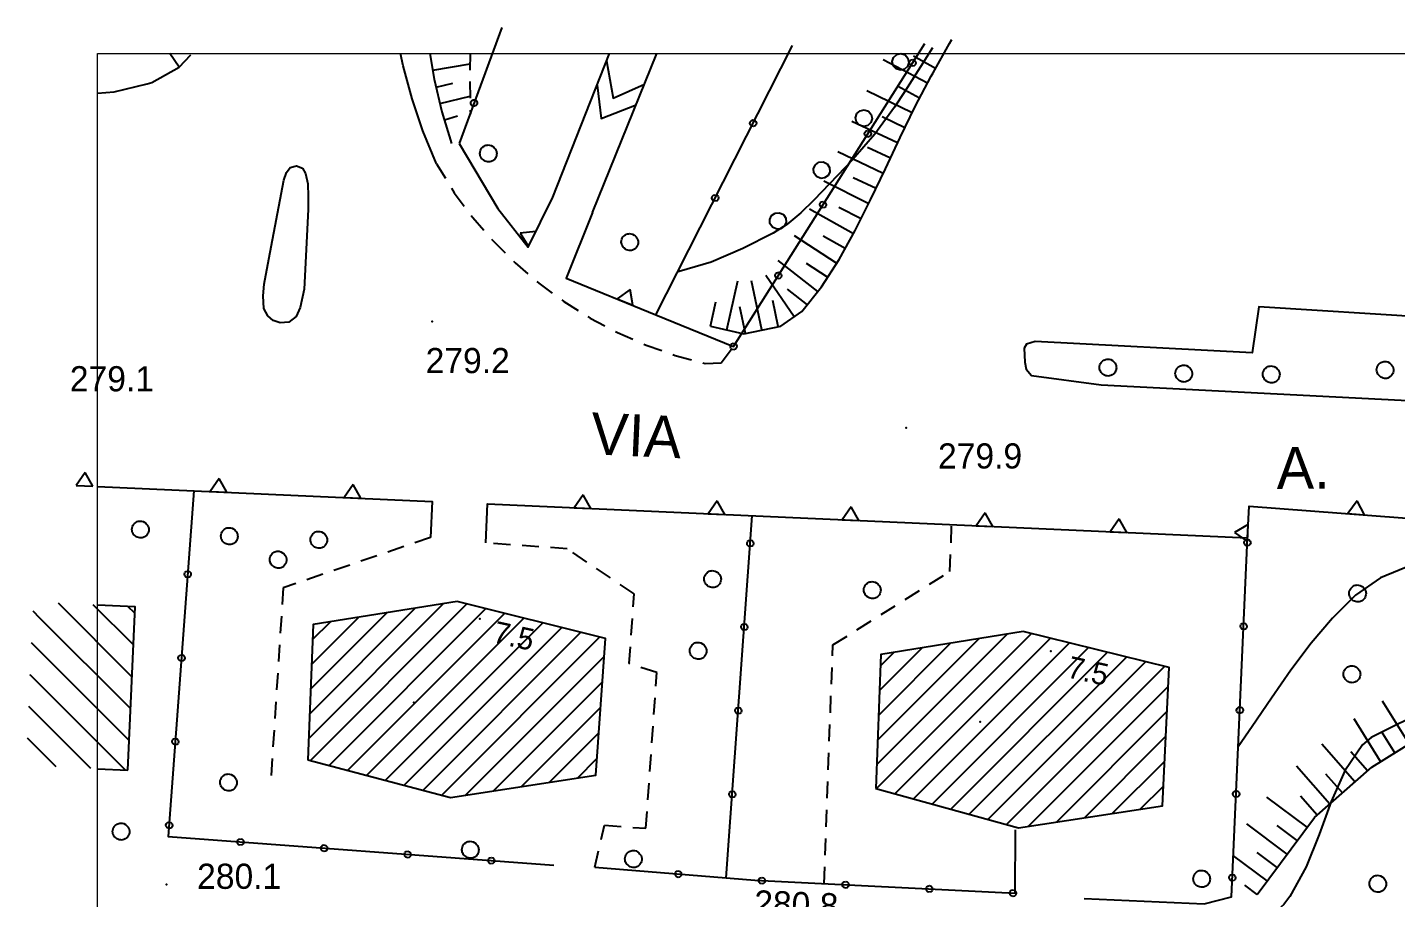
# Model space of a CAD drawing. Extents: x 1518652 to 1519378, y 5069750 to 5070202.
# Drawn here: x 1518667.6 to 1518749.2, y 5070102.6 to 5070154.5 of the extents above; entities that cross this region are included whole.
import ezdxf

# ---------------------------------------------------------------- set-up
doc = ezdxf.new("R2010")
doc.units = 0
doc.header["$MEASUREMENT"] = 0
doc.linetypes.add('L04', pattern=[0])
doc.linetypes.add('L10', pattern=[1.7, 1, -0.7])
for name, color, linetype in [('2310_SU', 2, 'Continuous'), ('2321_PEDmarciap', 1, 'L10'), ('2323_PEDspartit', 1, 'Continuous'), ('2641_MUROspec', 2, 'Continuous'), ('3016_BOXmur', 2, 'Continuous'), ('3043_RAMPE', 1, 'Continuous'), ('3047_GRADINI', 6, 'Continuous'), ('3054_CANCmuro', 1, 'L04'), ('3110_EDresiden', 3, 'Continuous'), ('5100_ALBERO', 1, 'Continuous'), ('5110_FILAREalb', 1, 'Continuous'), ('5651_VIALETTI', 1, 'L10'), ('7012_CLInter', 6, 'Continuous'), ('7111_SCARciglio', 1, 'Continuous'), ('7112_SCARpiede', 1, 'L10'), ('7113_SCARvest', 6, 'Continuous'), ('8321_PQTerra', 2, 'Continuous'), ('8322_Qmpiede', 2, 'Continuous'), ('8324_altezza', 1, 'Continuous'), ('SCM_Campiture', 1, 'Continuous'), ('T301_ViabUrb', 2, 'Continuous')]:
    doc.layers.add(name, color=color, linetype=linetype)
doc.styles.add('Style00', font='Leroy', dxfattribs={"height": 0.2})

# ---------------------------------------------------------------- blocks, each defined once
blk = doc.blocks.new('Q0200100')
at = {"linetype": 'Continuous'}
for p, q in [((0, 0.8), (-0.5, 0)), ((-0.5, 0), (0.5, 0)), ((0.5, 0), (0, 0.8))]:
    blk.add_line(p, q, dxfattribs=at)
blk = doc.blocks.new('Q0050013')
at = {"linetype": 'Continuous'}
for p, q in [((-0.194, -0.003), (-0.17, 0.098)), ((-0.17, 0.098), (-0.099, 0.169)), ((-0.099, 0.169), (-0.001, 0.195)), ((-0.001, 0.195), (0.096, 0.17)), ((0.096, 0.17), (0.169, 0.1)), ((0.169, 0.1), (0.197, -0.001)), ((-0.162, -0.108), (-0.194, -0.003)), ((-0.096, -0.171), (-0.162, -0.108)), ((0.001, -0.196), (-0.096, -0.171)), ((0.097, -0.17), (0.001, -0.196)), ((0.168, -0.1), (0.097, -0.17)), ((0.197, -0.001), (0.168, -0.1))]:
    blk.add_line(p, q, dxfattribs=at)
blk = doc.blocks.new('Q0050033')
at = {"linetype": 'Continuous'}
for p, q in [((-0.494, -0.007), (-0.432, 0.248)), ((-0.432, 0.248), (-0.25, 0.429)), ((-0.25, 0.429), (-0.003, 0.496)), ((-0.003, 0.496), (0.245, 0.431)), ((0.245, 0.431), (0.428, 0.253)), ((0.428, 0.253), (0.499, -0.001)), ((-0.412, -0.274), (-0.494, -0.007)), ((-0.243, -0.434), (-0.412, -0.274)), ((0.002, -0.497), (-0.243, -0.434)), ((0.246, -0.431), (0.002, -0.497)), ((0.425, -0.253), (0.246, -0.431)), ((0.499, -0.001), (0.425, -0.253))]:
    blk.add_line(p, q, dxfattribs=at)
blk = doc.blocks.new('S37')
at = {"linetype": 'Continuous'}
for p, q in [((-0.99, -0.01), (-0.97, 0.17)), ((-0.97, 0.17), (-0.93, 0.33)), ((-0.93, 0.33), (-0.87, 0.47)), ((-0.87, 0.47), (-0.79, 0.6)), ((-0.79, 0.6), (-0.68, 0.71)), ((-0.68, 0.71), (-0.58, 0.8)), ((-0.58, 0.8), (-0.49, 0.87)), ((-0.49, 0.87), (-0.37, 0.93)), ((-0.37, 0.93), (-0.26, 0.97)), ((-0.26, 0.97), (-0.13, 0.99)), ((-0.13, 0.99), (-0.01, 1)), ((-0.01, 1), (0.15, 0.99)), ((0.15, 0.99), (0.35, 0.94)), ((0.35, 0.94), (0.55, 0.82)), ((0.55, 0.82), (0.68, 0.73)), ((0.68, 0.73), (0.77, 0.62)), ((0.77, 0.62), (0.87, 0.5)), ((0.87, 0.5), (0.93, 0.39)), ((0.93, 0.39), (0.99, 0.23)), ((0.99, 0.23), (1.01, 0.09)), ((1.01, 0.09), (1.03, -0.03)), ((-0.97, -0.15), (-0.99, -0.01)), ((-0.94, -0.26), (-0.97, -0.15)), ((-0.9, -0.4), (-0.94, -0.26)), ((-0.84, -0.51), (-0.9, -0.4)), ((-0.78, -0.61), (-0.84, -0.51)), ((-0.66, -0.71), (-0.78, -0.61)), ((-0.57, -0.8), (-0.66, -0.71)), ((-0.49, -0.87), (-0.57, -0.8)), ((-0.36, -0.93), (-0.49, -0.87)), ((-0.22, -0.98), (-0.36, -0.93)), ((-0.06, -1.01), (-0.22, -0.98)), ((0.07, -1.02), (-0.06, -1.01)), ((0.22, -1.01), (0.07, -1.02)), ((0.36, -0.97), (0.22, -1.01)), ((0.52, -0.89), (0.36, -0.97)), ((0.65, -0.81), (0.52, -0.89)), ((0.78, -0.68), (0.65, -0.81)), ((0.87, -0.56), (0.78, -0.68)), ((0.93, -0.45), (0.87, -0.56)), ((0.98, -0.3), (0.93, -0.45)), ((1.01, -0.17), (0.98, -0.3)), ((1.03, -0.03), (1.01, -0.17))]:
    blk.add_line(p, q, dxfattribs=at)
blk = doc.blocks.new('CAMP_9A3A7CC3')
at = {"layer": 'SCM_Campiture', "linetype": 'Continuous'}
for p, q in [((1518684.356, 5070112.092), (1518692.396, 5070120.133)), ((1518684.415, 5070113.565), (1518690.712, 5070119.863)), ((1518684.461, 5070110.783), (1518693.797, 5070120.12)), ((1518685.58, 5070110.488), (1518694.929, 5070119.837)), ((1518684.473, 5070115.038), (1518689.028, 5070119.593)), ((1518684.532, 5070116.511), (1518687.344, 5070119.323)), ((1518684.591, 5070117.984), (1518685.659, 5070119.053)), ((1518686.699, 5070110.193), (1518696.061, 5070119.555)), ((1518687.818, 5070109.898), (1518697.193, 5070119.273)), ((1518688.937, 5070109.602), (1518698.325, 5070118.99)), ((1518690.056, 5070109.307), (1518699.457, 5070118.708)), ((1518691.175, 5070109.012), (1518700.589, 5070118.426)), ((1518692.294, 5070108.717), (1518701.721, 5070118.143)), ((1518693.706, 5070108.715), (1518701.98, 5070116.988)), ((1518695.375, 5070108.97), (1518701.871, 5070115.466)), ((1518697.045, 5070109.225), (1518701.763, 5070113.944)), ((1518698.714, 5070109.48), (1518701.655, 5070112.421)), ((1518700.383, 5070109.734), (1518701.547, 5070110.899))]:
    blk.add_line(p, q, dxfattribs=at)
blk = doc.blocks.new('CAMP_0606CE54')
at = {"layer": 'SCM_Campiture', "linetype": 'Continuous'}
for p, q in [((1518718.217, 5070109.103), (1518727.462, 5070118.348)), ((1518718.245, 5070110.546), (1518726.014, 5070118.315)), ((1518718.299, 5070112.014), (1518724.326, 5070118.041)), ((1518718.353, 5070113.482), (1518722.638, 5070117.767)), ((1518718.407, 5070114.95), (1518720.949, 5070117.493)), ((1518719.325, 5070108.797), (1518728.596, 5070118.068)), ((1518720.433, 5070108.491), (1518729.73, 5070117.788)), ((1518721.542, 5070108.185), (1518730.864, 5070117.508)), ((1518718.461, 5070116.418), (1518719.261, 5070117.219)), ((1518722.65, 5070107.88), (1518731.998, 5070117.228)), ((1518723.758, 5070107.574), (1518733.132, 5070116.948)), ((1518724.867, 5070107.268), (1518734.267, 5070116.668)), ((1518725.975, 5070106.962), (1518735.401, 5070116.388)), ((1518727.285, 5070106.858), (1518735.626, 5070115.198)), ((1518728.952, 5070107.111), (1518735.555, 5070113.713)), ((1518730.62, 5070107.364), (1518735.484, 5070112.228)), ((1518732.287, 5070107.617), (1518735.413, 5070110.743)), ((1518733.954, 5070107.87), (1518735.342, 5070109.258))]:
    blk.add_line(p, q, dxfattribs=at)
blk = doc.blocks.new('CAMP_A33D9600')
at = {"layer": 'SCM_Campiture', "linetype": 'Continuous'}
for p, q in [((1518673.813, 5070115.77), (1518669.432, 5070120.152)), ((1518673.898, 5070117.665), (1518671.504, 5070120.059)), ((1518673.983, 5070119.56), (1518673.577, 5070119.966)), ((1518668.33, 5070119.274), (1518667.916, 5070119.687)), ((1518673.729, 5070113.875), (1518668.33, 5070119.274)), ((1518668.33, 5070117.294), (1518667.832, 5070117.792)), ((1518673.644, 5070111.98), (1518668.33, 5070117.294)), ((1518667.772, 5070115.872), (1518667.747, 5070115.897)), ((1518673.437, 5070110.206), (1518667.772, 5070115.872)), ((1518671.365, 5070110.299), (1518667.662, 5070114.002)), ((1518669.292, 5070110.392), (1518667.577, 5070112.107))]:
    blk.add_line(p, q, dxfattribs=at)

msp = doc.modelspace()

# ---------------------------------------------------------------- linework, layer by layer
at = {"linetype": 'Continuous', "lineweight": 0, "elevation": 278.511}
msp.add_lwpolyline([(1518671.752, 5070152.927), (1519087.071, 5070152.927), (1519087.071, 5069856.255), (1518671.752, 5069856.255)], close=True, dxfattribs=at)
at = {"layer": '2310_SU', "color": 18, "linetype": 'Continuous', "true_color": 0x000000}
for points in [[(1518671.752, 5070150.555, 278.577), (1518672.75, 5070150.651, 278.608), (1518674.716, 5070151.128, 278.67), (1518675.006, 5070151.209, 278.68), (1518676.638, 5070152.12, 278.637), (1518676.074, 5070152.927, 278.588)], [(1518691.988, 5070146.344, 278.651), (1518691.173, 5070148.322, 278.563), (1518690.52, 5070150.232, 278.474), (1518689.987, 5070152.199, 278.384), (1518689.839, 5070152.927, 278.351)]]:
    msp.add_polyline3d(points, dxfattribs=at)
at = {"layer": '2321_PEDmarciap', "color": 18, "linetype": 'L10', "true_color": 0x000000}
for points in [[(1518676.638, 5070152.12, 278.637), (1518677.4, 5070152.927, 278.592)], [(1518691.988, 5070146.344, 278.912), (1518693.034, 5070144.632, 278.912), (1518694.144, 5070143.149, 278.912), (1518695.36, 5070141.752, 278.912), (1518696.675, 5070140.447, 278.912), (1518698.082, 5070139.243, 278.912), (1518699.574, 5070138.145, 278.912), (1518701.143, 5070137.16, 278.912), (1518702.78, 5070136.293, 278.912), (1518704.476, 5070135.548, 278.912), (1518706.222, 5070134.93, 278.912), (1518708.009, 5070134.442, 278.912), (1518708.955, 5070134.48, 278.912), (1518709.695, 5070135.463, 276.483)]]:
    msp.add_polyline3d(points, dxfattribs=at)
at = {"layer": '2323_PEDspartit', "color": 18, "linetype": 'Continuous', "true_color": 0x000000}
for points in [[(1518682.879, 5070145.368, 278.842), (1518683.033, 5070145.834, 278.884), (1518683.254, 5070146.13, 278.916), (1518683.627, 5070146.225, 278.94), (1518683.98, 5070146.088, 278.958), (1518684.171, 5070145.781, 278.978), (1518684.312, 5070145.157, 279.016), (1518684.332, 5070144.406, 279.043), (1518684.327, 5070143.628, 279.074), (1518684.086, 5070138.873, 279.223), (1518683.845, 5070137.786, 279.067), (1518683.61, 5070137.249, 279.04), (1518683.168, 5070136.916, 279.016), (1518682.657, 5070136.872, 278.997), (1518682.228, 5070137.003, 278.991), (1518681.911, 5070137.293, 278.983), (1518681.69, 5070137.728, 278.972), (1518681.634, 5070138.483, 278.962), (1518681.703, 5070139.179, 278.948), (1518681.983, 5070140.666, 278.905), (1518682.879, 5070145.368, 278.842)], [(1518762.337, 5070131.612, 280.266), (1518762.693, 5070131.677, 280.292), (1518762.894, 5070131.867, 280.311), (1518763, 5070132.11, 280.33), (1518763.04, 5070132.489, 280.344), (1518763.001, 5070132.845, 280.358), (1518762.875, 5070133.061, 280.354), (1518762.665, 5070133.243, 280.349), (1518762.378, 5070133.31, 280.344), (1518751.076, 5070134.308, 280.421), (1518751.15, 5070137.199, 280.231), (1518741.026, 5070137.825, 280.21), (1518740.635, 5070135.075, 280.238), (1518727.688, 5070135.758, 279.998), (1518727.172, 5070135.61, 279.998), (1518727.034, 5070135.366, 280.011), (1518727.059, 5070134.53, 280.048), (1518727.153, 5070134.109, 280.075), (1518727.458, 5070133.738, 280.097), (1518731.62, 5070133.175, 280.167), (1518762.337, 5070131.612, 280.266)]]:
    msp.add_polyline3d(points, dxfattribs=at)
at = {"layer": '2641_MUROspec', "color": 18, "linetype": 'Continuous', "true_color": 0x000000}
for points in [[(1518693.331, 5070147.566, 276.818), (1518695.628, 5070143.685, 277.128), (1518697.449, 5070141.375, 277.461), (1518698.925, 5070144.369, 277.312)], [(1518701.29, 5070143.446, 277.128), (1518699.712, 5070139.541, 277.513), (1518705.067, 5070137.354, 276.212), (1518706.339, 5070139.859, 277.58)], [(1518671.752, 5070127.121, 279.332), (1518691.725, 5070126.226, 279.61), (1518691.629, 5070124.083, 279.822)], [(1518694.925, 5070123.75, 279.773), (1518695.029, 5070126.078, 279.704), (1518740.355, 5070124.047, 280.67), (1518740.44, 5070125.94, 281.641), (1518762.655, 5070124.257, 280.555), (1518796.168, 5070121.717, 280.372), (1518813.774, 5070120.912, 279.881)]]:
    msp.add_polyline3d(points, dxfattribs=at)
at = {"layer": '3016_BOXmur', "color": 18, "linetype": 'Continuous', "true_color": 0x000000}
for points in [[(1518673.564, 5070110.201, 279.469), (1518674.001, 5070119.947, 279.469), (1518671.752, 5070120.048, 279.469)], [(1518671.752, 5070110.282, 279.469), (1518673.564, 5070110.201, 279.469)]]:
    msp.add_polyline3d(points, dxfattribs=at)
at = {"layer": '3043_RAMPE', "color": 18, "linetype": 'Continuous', "true_color": 0x000000}
for points in [[(1518698.925, 5070144.369, 278.454), (1518702.297, 5070152.927, 276.98)], [(1518701.29, 5070143.446, 278.228), (1518705.112, 5070152.927, 276.711)]]:
    msp.add_polyline3d(points, dxfattribs=at)
at = {"layer": '3047_GRADINI', "color": 18, "linetype": 'Continuous', "true_color": 0x000000}
for points in [[(1518702.128, 5070152.499, 0), (1518702.524, 5070150.271, 0), (1518704.376, 5070151.103, 0)], [(1518701.557, 5070151.05, 0), (1518701.81, 5070149.064, 0), (1518703.882, 5070149.876, 0)], [(1518695.405, 5070104.796, 0), (1518695.405, 5070104.796, 0)]]:
    msp.add_polyline3d(points, dxfattribs=at)
at = {"layer": '3054_CANCmuro', "color": 18, "linetype": 'L04', "true_color": 0x000000}
for points in [[(1518695.868, 5070154.487, 276.42), (1518693.331, 5070147.566, 276.818)], [(1518705.067, 5070137.354, 276.212), (1518709.695, 5070135.463, 276.483), (1518721.106, 5070153.533, 277.66)], [(1518706.339, 5070139.859, 277.636), (1518713.221, 5070153.408, 276.466)], [(1518677.513, 5070126.863, 279.108), (1518675.98, 5070106.24, 279.935), (1518698.971, 5070104.531, 280.823)], [(1518709.265, 5070103.776, 280.737), (1518710.811, 5070125.371, 280.41)], [(1518730.601, 5070102.551, 281.451), (1518737.77, 5070102.23, 282.508), (1518739.396, 5070102.645, 282.91), (1518740.355, 5070124.047, 280.67)], [(1518701.415, 5070104.411, 280.442), (1518710.957, 5070103.639, 281.401), (1518726.498, 5070102.867, 281.557), (1518726.521, 5070106.645, 281.578)]]:
    msp.add_polyline3d(points, dxfattribs=at)
at = {"layer": '3110_EDresiden', "color": 18, "linetype": 'Continuous', "true_color": 0x000000}
for points in [[(1518684.305, 5070110.824, 280.316), (1518692.816, 5070108.579, 280.316), (1518701.476, 5070109.901, 280.316), (1518702.056, 5070118.06, 280.316), (1518693.217, 5070120.264, 280.316), (1518684.627, 5070118.887, 280.316)], [(1518718.192, 5070109.11, 281.472), (1518726.683, 5070106.767, 281.472), (1518735.285, 5070108.072, 281.472), (1518735.679, 5070116.319, 281.472), (1518726.97, 5070118.47, 281.472), (1518718.485, 5070117.093, 281.472)]]:
    msp.add_polyline3d(points, close=True, dxfattribs=at)
at = {"layer": '5651_VIALETTI', "color": 18, "linetype": 'L10', "true_color": 0x000000}
for points in [[(1518715.095, 5070103.434, 281.211), (1518715.618, 5070117.669, 281.098), (1518722.604, 5070122.054, 281.077), (1518722.706, 5070124.838, 280.738)], [(1518691.629, 5070124.083, 279.822), (1518682.834, 5070121.071, 279.646), (1518682.11, 5070109.822, 280.294)], [(1518701.415, 5070104.411, 280.442), (1518702.003, 5070106.914, 280.506), (1518704.468, 5070106.739, 280.619), (1518705.127, 5070116.018, 280.457), (1518703.472, 5070116.555, 280.294), (1518703.767, 5070120.709, 280.273), (1518699.776, 5070123.403, 280.139), (1518694.952, 5070123.749, 279.773)]]:
    msp.add_polyline3d(points, dxfattribs=at)
at = {"layer": '7012_CLInter', "color": 18, "linetype": 'Continuous', "true_color": 0x000000}
for points in [[(1518721.57, 5070153.27, 278), (1518720.99, 5070152.351, 278), (1518719.911, 5070150.669, 278), (1518719.302, 5070149.734, 278), (1518718.12, 5070148.125, 278), (1518716.804, 5070146.612, 278), (1518715.42, 5070145.157, 278), (1518714.479, 5070144.187, 278), (1518713.708, 5070143.423, 278), (1518712.873, 5070142.726, 278), (1518712.053, 5070142.219, 278), (1518710.24, 5070141.311, 278), (1518708.361, 5070140.49, 278), (1518706.458, 5070139.939, 278), (1518706.373, 5070139.927, 278)], [(1518750.165, 5070122.45, 282), (1518748.28, 5070121.663, 282), (1518746.8, 5070120.637, 282), (1518745.423, 5070119.268, 282), (1518744.144, 5070117.764, 282), (1518742.937, 5070116.162, 282), (1518741.774, 5070114.497, 282), (1518740.629, 5070112.806, 282), (1518739.797, 5070111.593, 282)], [(1518751.288, 5070113.918, 284), (1518747.735, 5070112.141, 284), (1518747.201, 5070111.72, 284), (1518746.151, 5070110.166, 284), (1518745.338, 5070108.334, 284), (1518744.617, 5070106.375, 284), (1518743.843, 5070104.44, 284), (1518742.872, 5070102.679, 284), (1518742.508, 5070102.191, 284), (1518742.337, 5070102.025, 284)]]:
    msp.add_polyline3d(points, dxfattribs=at)
at = {"layer": '7111_SCARciglio', "color": 18, "linetype": 'Continuous', "true_color": 0x000000}
for points in [[(1518708.32, 5070136.666, 279.413), (1518710.314, 5070136.226, 279.421), (1518712.513, 5070136.682, 279.429), (1518713.778, 5070137.545, 279.434), (1518714.936, 5070139.019, 279.324), (1518715.986, 5070140.642, 279.211), (1518716.955, 5070142.379, 279.095), (1518717.868, 5070144.196, 278.976), (1518718.751, 5070146.058, 278.856), (1518719.63, 5070147.931, 278.735), (1518720.531, 5070149.779, 278.615), (1518721.479, 5070151.569, 278.496), (1518721.597, 5070151.778, 278.482), (1518722.582, 5070153.52, 278.446), (1518722.722, 5070153.77, 278.441)], [(1518691.587, 5070152.927, 275.373), (1518691.844, 5070151.401, 275.373), (1518692.3, 5070149.461, 275.373), (1518692.878, 5070147.555, 275.373)], [(1518740.922, 5070102.798, 284.673), (1518744.339, 5070107.375, 284.814), (1518747.756, 5070110.386, 284.915), (1518751.181, 5070112.501, 285.005), (1518755.029, 5070113.908, 285.073), (1518757.742, 5070114.392, 285.119), (1518761.06, 5070114.603, 285.174), (1518803.198, 5070112.95, 284.857), (1518812.013, 5070112.087, 284.763), (1518816.79, 5070111.143, 284.711), (1518821.645, 5070110.161, 284.659), (1518830.693, 5070107.934, 284.885), (1518842.641, 5070104.897, 284.983), (1518852.13, 5070101.55, 284.772), (1518858.74, 5070098.294, 284.652), (1518863.854, 5070094.985, 284.448), (1518870.746, 5070088.153, 284.448), (1518876.45, 5070080.521, 283.841), (1518880.371, 5070073.072, 283.538), (1518882.048, 5070068.09, 283.044), (1518882.381, 5070064.392, 283.157), (1518881.936, 5070059.395, 283.03)]]:
    msp.add_polyline3d(points, dxfattribs=at)
at = {"layer": '7112_SCARpiede', "color": 18, "linetype": 'L10', "true_color": 0x000000}
msp.add_polyline3d([(1518693.995, 5070152.927, 275.986), (1518693.964, 5070151.258, 275.986), (1518694.001, 5070149.311, 275.986)], dxfattribs=at)
at = {"layer": '7113_SCARvest', "color": 18, "linetype": 'Continuous', "true_color": 0x000000}
for points in [[(1518721.261, 5070151.157, 0), (1518718.61, 5070152.562, 0)], [(1518721.738, 5070152.027, 0), (1518720.432, 5070152.765, 0)], [(1518691.755, 5070151.931, 0), (1518693.983, 5070152.306, 0)], [(1518691.954, 5070150.932, 0), (1518692.96, 5070151.168, 0)], [(1518720.793, 5070150.274, 0), (1518719.468, 5070150.976, 0)], [(1518692.183, 5070149.958, 0), (1518693.981, 5070150.38, 0)], [(1518720.343, 5070149.393, 0), (1518717.646, 5070150.707, 0)], [(1518692.447, 5070148.974, 0), (1518693.223, 5070149.21, 0)], [(1518719.905, 5070148.493, 0), (1518718.556, 5070149.151, 0)], [(1518719.473, 5070147.596, 0), (1518716.758, 5070148.871, 0)], [(1518718.622, 5070145.785, 0), (1518715.911, 5070147.071, 0)], [(1518719.048, 5070146.691, 0), (1518717.691, 5070147.328, 0)], [(1518717.757, 5070143.974, 0), (1518715.076, 5070145.322, 0)], [(1518718.193, 5070144.882, 0), (1518716.838, 5070145.525, 0)], [(1518716.844, 5070142.18, 0), (1518714.224, 5070143.642, 0)], [(1518717.308, 5070143.081, 0), (1518715.967, 5070143.754, 0)], [(1518715.846, 5070140.425, 0), (1518713.327, 5070142.055, 0)], [(1518716.357, 5070141.307, 0), (1518715.047, 5070142.038, 0)], [(1518714.718, 5070138.742, 0), (1518712.359, 5070140.595, 0)], [(1518715.302, 5070139.586, 0), (1518714.043, 5070140.401, 0)], [(1518709.296, 5070136.451, 0), (1518709.943, 5070139.38, 0)], [(1518711.378, 5070136.447, 0), (1518710.769, 5070139.385, 0)], [(1518713.306, 5070137.223, 0), (1518711.616, 5070139.702, 0)], [(1518714.1, 5070137.955, 0), (1518712.921, 5070138.882, 0)], [(1518708.32, 5070136.666, 0), (1518708.643, 5070138.131, 0)], [(1518710.399, 5070136.244, 0), (1518710.069, 5070137.835, 0)], [(1518712.357, 5070136.65, 0), (1518712.034, 5070138.21, 0)], [(1518749.986, 5070111.763, 0), (1518748.409, 5070114.315, 0)], [(1518748.284, 5070110.712, 0), (1518746.708, 5070113.264, 0)], [(1518749.135, 5070111.237, 0), (1518748.346, 5070112.513, 0)], [(1518746.759, 5070109.507, 0), (1518744.776, 5070111.758, 0)], [(1518747.509, 5070110.168, 0), (1518746.518, 5070111.294, 0)], [(1518745.259, 5070108.185, 0), (1518743.275, 5070110.436, 0)], [(1518746.009, 5070108.846, 0), (1518745.017, 5070109.972, 0)], [(1518743.913, 5070106.804, 0), (1518741.509, 5070108.599, 0)], [(1518744.508, 5070107.524, 0), (1518743.517, 5070108.65, 0)], [(1518742.717, 5070105.202, 0), (1518740.313, 5070106.996, 0)], [(1518743.315, 5070106.003, 0), (1518742.113, 5070106.9, 0)], [(1518741.52, 5070103.599, 0), (1518739.506, 5070105.103, 0)], [(1518742.119, 5070104.4, 0), (1518740.916, 5070105.298, 0)], [(1518740.922, 5070102.798, 0), (1518740.187, 5070103.346, 0)]]:
    msp.add_polyline3d(points, dxfattribs=at)
at = {"layer": '8321_PQTerra', "color": 18, "linetype": 'Continuous', "true_color": 0x000000}
for p in [(1518691.728, 5070136.943, 279.223), (1518720, 5070130.613, 279.885), (1518675.871, 5070103.385, 280.076)]:
    msp.add_point(p, dxfattribs=at)
at = {"layer": '8322_Qmpiede', "linetype": 'Continuous'}
for p in [(1518690.621, 5070114.227, 280.316), (1518724.4, 5070113.074, 281.472)]:
    msp.add_point(p, dxfattribs=at)
at = {"layer": '8324_altezza', "color": 18, "linetype": 'Continuous', "true_color": 0x000000}
for p in [(1518694.56, 5070119.215, 7.47), (1518728.624, 5070117.298, 7.47)]:
    msp.add_point(p, dxfattribs=at)

# ---------------------------------------------------------------- block references
at = {"layer": '2641_MUROspec', "color": 18, "linetype": 'Continuous', "true_color": 0x000000}
for p, xscale, yscale, zscale, rotation in [((1518697.692, 5070141.867, 277.436), 1.00000000011773, 1.00000000011773, 1.00000000011773, 63.76043096307723), ((1518703.218, 5070138.109, 276.661), 1.000000000207655, 1.000000000207655, 1.000000000207655, 337.781065058168), ((1518670.992, 5070127.156, 279.321), 0.9999999999449787, 0.9999999999449787, 0.9999999999449787, 357.4334988003647), ((1518678.984, 5070126.798, 279.433), 0.9999999999449787, 0.9999999999449787, 0.9999999999449787, 357.4334988003647), ((1518686.976, 5070126.439, 279.544), 0.9999999999449787, 0.9999999999449787, 0.9999999999449787, 357.4334988003647), ((1518700.693, 5070125.824, 279.825), 0.9999999999242106, 0.9999999999242106, 0.9999999999242106, 357.4334738023571), ((1518708.685, 5070125.466, 279.995), 0.9999999999242106, 0.9999999999242106, 0.9999999999242106, 357.4334738023571), ((1518746.824, 5070125.457, 281.329), 0.9999999999387229, 0.9999999999387229, 0.9999999999387229, 355.6666044582474), ((1518716.677, 5070125.108, 280.165), 0.9999999999242106, 0.9999999999242106, 0.9999999999242106, 357.4334738023571), ((1518724.669, 5070124.75, 280.336), 0.9999999999242106, 0.9999999999242106, 0.9999999999242106, 357.4334738023571), ((1518732.661, 5070124.391, 280.506), 0.9999999999242106, 0.9999999999242106, 0.9999999999242106, 357.4334738023571), ((1518740.369, 5070124.344, 280.823), 0.9999999998755987, 0.9999999998755987, 0.9999999998755987, 87.43298742366798)]:
    msp.add_blockref('Q0200100', p, dxfattribs=dict(at, xscale=xscale, yscale=yscale, zscale=zscale, rotation=rotation))
at = {"layer": '3054_CANCmuro', "color": 18, "linetype": 'Continuous', "true_color": 0x000000}
for p, xscale, yscale, zscale, rotation in [((1518720.374, 5070152.374, 277.585), 1.00000000026005, 1.00000000026005, 1.00000000026005, 57.72945385677331), ((1518694.214, 5070149.977, 276.679), 1.000000000461711, 1.000000000461711, 1.000000000461711, 249.8700470546893), ((1518710.868, 5070148.775, 276.866), 1.000000000242871, 1.000000000242871, 1.000000000242871, 63.07409738531574), ((1518717.704, 5070148.146, 277.309), 1.00000000026005, 1.00000000026005, 1.00000000026005, 57.72945385677331), ((1518708.604, 5070144.317, 277.251), 1.000000000242871, 1.000000000242871, 1.000000000242871, 63.07409738531574), ((1518715.034, 5070143.918, 277.034), 1.00000000026005, 1.00000000026005, 1.00000000026005, 57.72945385677331), ((1518712.365, 5070139.691, 276.759), 1.00000000026005, 1.00000000026005, 1.00000000026005, 57.72945385677331), ((1518709.695, 5070135.463, 276.483), 1.000000000277123, 1.000000000277123, 1.000000000277123, 337.7813025402766), ((1518710.693, 5070123.725, 280.435), 1.000000000432008, 1.000000000432008, 1.000000000432008, 85.90410982537658), ((1518740.343, 5070123.77, 280.699), 0.9999999995679322, 0.9999999995679322, 0.9999999995679322, 87.43348468463273), ((1518677.142, 5070121.877, 279.308), 0.999999999554243, 0.999999999554243, 0.999999999554243, 265.7486161296832), ((1518710.336, 5070118.737, 280.511), 1.000000000432008, 1.000000000432008, 1.000000000432008, 85.90410982537658), ((1518740.119, 5070118.775, 281.222), 0.9999999995679322, 0.9999999995679322, 0.9999999995679322, 87.43348468463273), ((1518676.772, 5070116.891, 279.508), 0.999999999554243, 0.999999999554243, 0.999999999554243, 265.7486161296832), ((1518709.979, 5070113.75, 280.586), 1.000000000432008, 1.000000000432008, 1.000000000432008, 85.90410982537658), ((1518739.895, 5070113.78, 281.745), 0.9999999995679322, 0.9999999995679322, 0.9999999995679322, 87.43348468463273), ((1518676.401, 5070111.905, 279.708), 0.999999999554243, 0.999999999554243, 0.999999999554243, 265.7486161296832), ((1518709.622, 5070108.763, 280.661), 1.000000000432008, 1.000000000432008, 1.000000000432008, 85.90410982537658), ((1518739.671, 5070108.785, 282.268), 0.9999999995679322, 0.9999999995679322, 0.9999999995679322, 87.43348468463273), ((1518676.03, 5070106.918, 279.908), 0.999999999554243, 0.999999999554243, 0.999999999554243, 265.7486161296832), ((1518680.287, 5070105.92, 280.101), 1.000000000060813, 1.000000000060813, 1.000000000060813, 355.748406821557), ((1518685.274, 5070105.549, 280.294), 1.000000000060813, 1.000000000060813, 1.000000000060813, 355.748406821557), ((1518690.26, 5070105.178, 280.487), 1.000000000060813, 1.000000000060813, 1.000000000060813, 355.748406821557), ((1518695.246, 5070104.808, 280.679), 1.000000000060813, 1.000000000060813, 1.000000000060813, 355.748406821557), ((1518706.399, 5070104.008, 280.943), 0.9999999999372681, 0.9999999999372681, 0.9999999999372681, 355.3775180334775), ((1518711.384, 5070103.618, 281.406), 0.9999999999269403, 0.9999999999269403, 0.9999999999269403, 357.1569412954948), ((1518716.377, 5070103.37, 281.456), 0.9999999999269403, 0.9999999999269403, 0.9999999999269403, 357.1569412954948), ((1518739.447, 5070103.79, 282.791), 0.9999999995679322, 0.9999999995679322, 0.9999999995679322, 87.43348468463273), ((1518721.371, 5070103.122, 281.505), 0.9999999999269403, 0.9999999999269403, 0.9999999999269403, 357.1569412954948), ((1518726.365, 5070102.874, 281.555), 0.9999999999269403, 0.9999999999269403, 0.9999999999269403, 357.1569412954948)]:
    msp.add_blockref('Q0050013', p, dxfattribs=dict(at, xscale=xscale, yscale=yscale, zscale=zscale, rotation=rotation))
at = {"layer": '5100_ALBERO', "color": 18, "linetype": 'Continuous', "true_color": 0x000000, "xscale": 0.5, "yscale": 0.5, "zscale": 0.5}
for p in [(1518695.059, 5070146.976, 276.994), (1518703.495, 5070141.69, 277.46), (1518732.017, 5070134.209, 280.393), (1518748.545, 5070134.068, 280.717), (1518736.535, 5070133.85, 280.492), (1518741.755, 5070133.803, 280.647), (1518674.307, 5070124.556, 279.364), (1518679.612, 5070124.158, 279.561), (1518684.951, 5070123.941, 279.603), (1518682.527, 5070122.758, 279.61), (1518708.434, 5070121.597, 280.732), (1518717.958, 5070120.945, 281.648), (1518746.904, 5070120.742, 282.699), (1518707.577, 5070117.322, 280.774), (1518746.566, 5070115.924, 283.016), (1518679.563, 5070109.475, 279.942), (1518673.154, 5070106.547, 279.674), (1518693.986, 5070105.464, 280.647), (1518703.711, 5070104.913, 280.449), (1518737.606, 5070103.727, 281.881), (1518748.111, 5070103.437, 286.88)]:
    msp.add_blockref('S37', p, dxfattribs=at)
at = {"layer": '5110_FILAREalb', "color": 18, "linetype": 'Continuous', "true_color": 0x000000}
for p, xscale, yscale, zscale, rotation in [((1518719.655, 5070152.429, 275.693), 1.000000000012192, 1.000000000012192, 1.000000000012192, 56.88497421385096), ((1518717.469, 5070149.078, 275.833), 1.000000000012192, 1.000000000012192, 1.000000000012192, 56.88497421385096), ((1518714.956, 5070145.975, 276.08), 0.9999999997827653, 0.9999999997827653, 0.9999999997827653, 49.13444010824135), ((1518712.339, 5070142.95, 276.361), 0.9999999997827653, 0.9999999997827653, 0.9999999997827653, 49.13444010824135)]:
    msp.add_blockref('Q0050033', p, dxfattribs=dict(at, xscale=xscale, yscale=yscale, zscale=zscale, rotation=rotation))
at = {"layer": 'SCM_Campiture', "linetype": 'Continuous'}
for name in ['CAMP_A33D9600', 'CAMP_9A3A7CC3', 'CAMP_0606CE54']:
    msp.add_blockref(name, (0, 0), dxfattribs=at)

# ---------------------------------------------------------------- texts
at = {"layer": '8321_PQTerra', "color": 18, "linetype": 'Continuous', "true_color": 0x000000, "style": 'Style00'}
for s, p in [('279.2', (1518691.332, 5070133.872)), ('279.1', (1518670.109, 5070132.788)), ('279.9', (1518721.89, 5070128.187)), ('280.1', (1518677.701, 5070103.127))]:
    msp.add_text(s, height=1.5, dxfattribs=at).set_placement(p)
msp.add_text('280.8', height=1.5, rotation=357.66496, dxfattribs=at).set_placement((1518710.895, 5070101.553))
at = {"layer": '8324_altezza', "color": 18, "linetype": 'Continuous', "true_color": 0x000000, "style": 'Style00'}
for rotation, p in [(347.54022, (1518695.275, 5070117.834)), (347.45653, (1518729.525, 5070115.747))]:
    msp.add_text('7.5', height=1.3, rotation=rotation, dxfattribs=at).set_placement(p)
at = {"layer": 'T301_ViabUrb', "color": 18, "linetype": 'Continuous', "true_color": 0x000000, "style": 'Style00'}
for s, rotation, p in [('VIA', 357.43347, (1518701.148, 5070129.037)), ('A.', 0.54031, (1518742.095, 5070126.965))]:
    msp.add_text(s, height=2.5, rotation=rotation, dxfattribs=at).set_placement(p)

doc.saveas('drawing.dxf')
